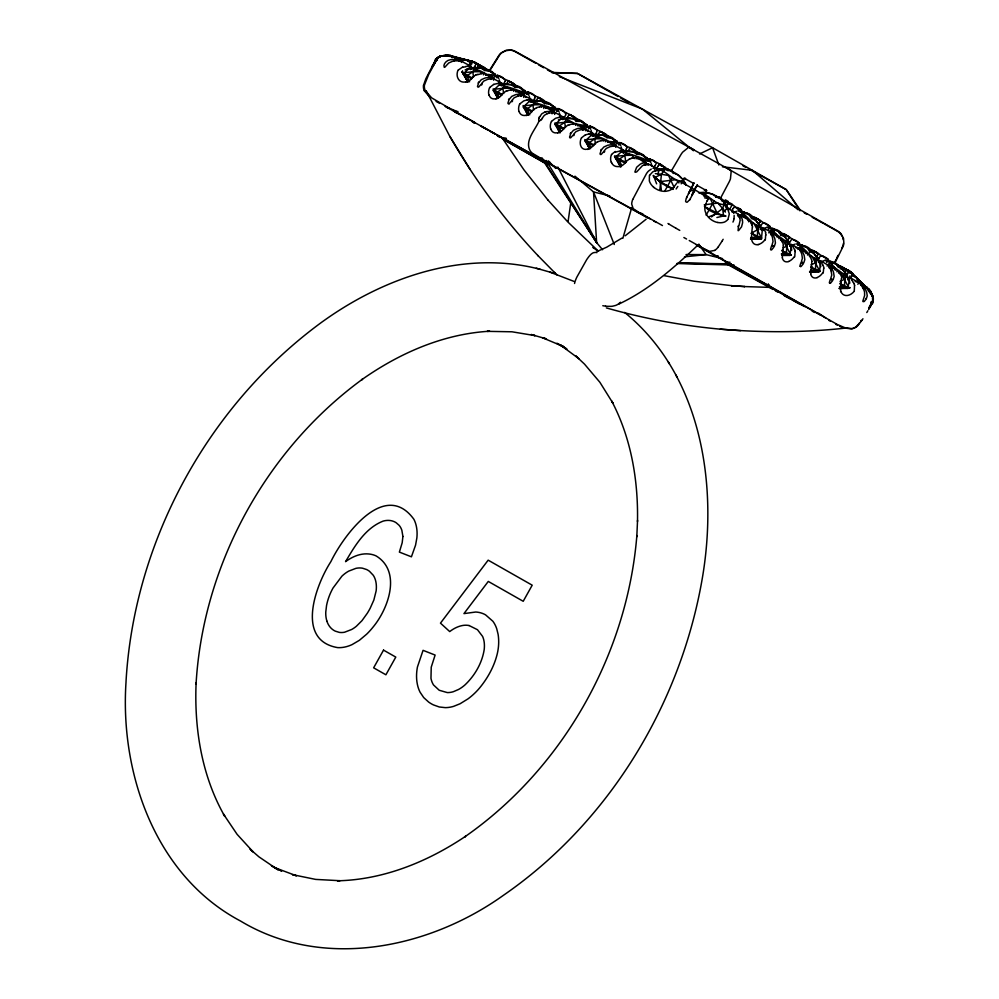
<?xml version="1.0" encoding="UTF-8"?>
<svg xmlns="http://www.w3.org/2000/svg" width="999" height="999" viewBox="0 0 999 999"><rect width="100%" height="100%" fill="white"/><g stroke="black" fill="none" stroke-linecap="round" stroke-linejoin="round"><path stroke-width="1.5" d="M636.8 536.788L637.549 520.267M659.877 189.535L661.438 174.288L664.785 169.156C673.663 170.891 682.367 176.224 685.988 184.79L681.955 181.231C672.389 180.732 667.22 171.478 658.553 169.455L664.785 169.156L658.116 169.368M657.929 174.288L658.678 171.328M707.629 197.602L695.042 189.872M470.554 69.58L471.128 66.371L461.151 61.076M569.617 136.963L570.666 133.903M636.863 535.551C627.222 654.52 562.699 768.83 464.51 837.037L465.609 836.275C427.734 861.737 383.529 879.794 337.437 880.806L339.997 880.706L315.684 879.407L292.495 874.649L296.466 875.786L274.75 867.669L281.693 871.053L271.453 865.758L278.034 869.817L258.916 856.83L250.112 849.187L253.184 851.922L237.1 834.327L223.451 814.085L224.725 816.27C201.711 775.973 194.131 728.558 196.129 682.642L196.066 683.94C203.009 564.647 266.046 449.513 362.575 379.133L361.526 379.87C399.163 353.259 443.219 333.866 489.672 331.231L487.15 331.343L512 331.793L535.089 335.639L531.131 334.515L546.453 338.886L542.469 337.749L563.786 346.703L556.843 343.319L566.858 349.001L560.289 344.955L578.921 358.716L575.836 355.969L584.477 364.086L599.875 382.267L612.949 403.221L611.688 401.049C631.143 437.937 638.299 480.207 637.487 521.603M750.511 238.998L760.726 238.923L761.538 237.962L762.212 230.906L759.153 226.386C750.449 223.301 746.528 213.774 738.049 210.789M782.479 255.482L789.772 255.419L791.245 247.415C787.874 237.15 777.909 228.509 767.095 227.297L763.199 228.634M810.052 272.003L818.805 271.928L819.617 270.979L820.291 263.911L817.232 259.39C808.528 256.318 804.607 246.778 796.128 243.806M839.098 288.511L847.851 288.436L849.325 280.419C845.953 270.167 835.988 261.513 825.174 260.314L819.979 262.088M452.222 57.53L452.385 56.094L458.603 59.678M465.147 69.893C475.087 65.772 485.739 73.664 493.843 78.859L494.717 73.864C486.476 69.018 476.111 65.085 466.795 69.218M590.996 135.464C599.837 136.276 608.728 140.434 615.784 145.929L616.645 140.921C609.028 136.563 599.812 132.705 590.996 135.464L585.127 141.021L589.085 147.69M873.026 300.162L872.814 297.215A12.413 12.363 10.4 0 0 872.352 295.804L870.791 292.732M693.918 182.967L693.893 183.054A49.251 0.837 -60.7 0 1 693.793 183.329M458.778 61.376L459.003 59.99M568.119 221.278L570.816 202.535M661.85 168.906L661.625 170.317M623.201 153.034L623.851 150.362L616.133 146.129A56.006 38.187 -61.3 0 0 613.024 146.216L612.637 146.266A28.422 19.381 -61.2 0 0 610.014 146.703L606.306 148.414L604.02 151.011M697.377 184.89L697.377 184.865A44.955 0.737 -60.9 0 1 697.24 185.252M461.376 62.438L461.55 61.401M734.065 218.619L734.153 215.472M872.926 299.762L872.764 300.724L872.539 296.815M593.006 136.251L593.593 133.729L585.913 129.495A55.981 39.161 -61.3 0 0 582.729 129.558L582.529 129.583A28.959 20.255 -61.3 0 0 579.67 130.02L575.899 131.693L573.601 134.278M685.389 179.246L685.439 178.459M423.588 85.14L425.836 78.759L434.278 62.462M451.635 56.444L451.273 56.156M501.248 85.764L501.823 83.254L493.931 78.909A56.006 39.823 -61.3 0 0 490.709 78.946L490.509 78.971A28.884 20.529 -61.3 0 0 487.612 79.383L483.816 81.044L481.506 83.616M551.96 113.312L552.385 111.364M850.561 278.434L852.971 273.738L851.722 273.089A46.903 46.891 0 0 0 849.662 271.578M562.874 119.655L563.461 117.145L555.082 112.537L548.838 113.062M582.929 130.357L583.354 128.396M849.237 279.857L849.912 275.849M424.5 84.865L428.771 74.288L437.599 58.242L440.109 56.431L444.105 55.557M521.178 96.391L521.603 94.43M531.118 102.185L531.705 99.688L524.163 95.529A55.981 38.811 -61.3 0 0 521.003 95.604M543.768 108.529L544.193 106.556L552.459 111.101L546.216 111.626M483.466 74.85L483.803 73.339L491.446 77.535A56.006 39.798 -61.1 0 0 488.236 77.572L487.837 77.61A28.434 20.205 -61.1 0 0 485.127 78.009L481.306 79.67L479.07 82.293M491.008 79.445L491.371 77.797M554.632 114.448L554.77 113.799A18.681 13.324 -60.8 0 1 554.944 112.8M523.713 97.427L523.838 96.791A18.681 13.199 -60.7 0 1 524.025 95.792M574.55 283.491L574.7 282.842A17.333 12.063 -61.2 0 1 575.574 280.082L575.674 279.832A32.642 22.715 -61.2 0 1 576.798 277.223L586.575 259.852A45.08 31.369 -61.2 0 1 587.337 258.704L587.487 258.504A27.647 19.231 -61.2 0 1 589.123 256.306L589.285 256.119A13.287 9.253 -61.2 0 1 591.121 254.171L592.132 253.409A6.631 4.62 -61.2 0 1 593.543 252.685L595.416 252.41A11.551 8.029 -61.2 0 1 596.353 252.497L596.94 252.622M575.599 125.375L575.923 124.001L583.428 128.134A55.981 39.136 -61.1 0 0 580.257 128.197L580.057 128.222A29.008 20.28 -61.1 0 0 577.185 128.646L573.414 130.32L571.178 132.954M605.406 141.758L605.719 140.397L613.648 144.755A55.994 38.162 -61.1 0 0 610.539 144.855L610.339 144.88A28.884 19.68 -61.1 0 0 607.529 145.33L603.796 147.04L601.598 149.675M513.636 91.296L513.961 89.922L521.678 94.168A55.981 38.786 -61.1 0 0 518.531 94.243L518.319 94.268A28.959 20.067 -61.1 0 0 515.484 94.705L511.725 96.391L509.502 99.026M759.652 226.261L759.902 225.075C754.582 218.856 748.139 211.925 739.547 211.064M780.544 234.94L784.814 236.775L788.673 242.757L788.948 241.583L786.737 246.166L786.463 252.597L785.664 253.546L781.28 253.971M817.731 259.265L817.981 258.092C812.662 251.86 806.218 244.93 797.627 244.068M846.765 275.774L847.027 274.588L844.817 279.171L844.542 285.602L843.743 286.563L839.36 286.988M613.261 146.329L613.586 145.017M645.179 165.285L645.903 162.8M636.138 158.866L636.525 157.343L648.114 164.61M474.363 62.338A49.401 49.401 0 0 0 472.052 61.401L465.946 59.79L461.288 60.951L461.788 58.729M841.083 282.505L841.345 278.496M681.206 183.828L682.829 179.246L683.104 179.97M716.895 217.532L722.814 216.121L723.426 215.06L722.652 208.504L724.637 202.622C718.106 195.517 708.303 190.934 698.538 192.807M622.852 238.336L631.743 207.58M707.155 200.324L706.693 201.686M648.139 165.16L648.451 164.198M538.948 118.606L538.686 119.955A1.324 0.962 -58.9 0 0 538.798 120.429M654.532 169.331L655.069 167.844M470.367 61.401L470.966 60.902M432.267 66.309L434.24 63.861M470.704 61.039L480.057 65.385M467.944 81.955L462.2 72.203L462.537 70.892M462.4 72.565L462.425 71.516L462.2 72.203M462.737 73.152L462.574 72.04M468.032 81.768L463.199 73.963L469.055 68.394M464.248 73.626L471.94 77.86L471.715 78.546L467.132 76.586L462.962 72.465M465.996 75.624L466.233 74.937M468.581 77.048L468.818 76.361M497.24 97.178L493.294 90.509L499.163 84.952C509.69 82.243 522.215 86.476 528.958 95.005C519.767 90.497 509.203 86.925 499.163 84.952M494.343 90.172L502.035 94.405L501.81 95.092L497.227 93.132L493.056 89.023L498.126 98.327M496.091 92.183L496.328 91.496M498.688 93.606L498.913 92.919M528.059 115.022L523.314 107.03L529.183 101.461C539.71 98.764 552.247 102.984 558.978 111.513C549.787 107.005 539.223 103.446 529.183 101.461M524.363 106.693L532.067 110.926L531.83 111.613L527.26 109.653L523.089 105.532L528.146 114.848M526.123 108.691L526.348 108.017M528.708 110.115L528.933 109.44M559.84 132.505L555.107 124.513L560.963 118.943C571.49 116.246 584.028 120.467 590.759 128.996C585.614 124.063 577.959 125.587 571.928 122.215C568.081 119.455 562.849 117.632 558.354 119.942M556.156 124.176L563.848 128.409L563.623 129.096L559.04 127.135L554.87 123.014L559.939 132.33M557.904 126.174L558.129 125.499M560.489 127.597L560.726 126.923M586.176 140.684L593.868 144.917L593.643 145.604L589.06 143.644L584.89 139.535L589.959 148.839M587.924 142.695L588.161 142.008M590.521 144.118L590.746 143.431M614.76 156.768L614.997 156.094L622.327 160.814L625.774 161.988L625.374 163.162L619.168 160.202L614.422 156.181M620.754 166.908L615.222 157.58L621.091 152.023C631.618 149.313 644.143 153.546 650.886 162.063C641.695 157.567 631.131 153.996 621.091 152.023M616.046 157.929L616.271 157.243M618.019 159.253L618.256 158.566M620.616 160.677L620.841 159.99M623.738 162.163L623.975 161.476M705.456 204.907L706.231 202.872M470.679 61.101L471.441 61.164M469.243 64.623L470.616 62.338A15.26 12.812 -68.5 0 0 471.103 61.164L471.041 61.101M470.629 62.3L470.966 61.214M498.314 75.549L497.452 75.287L496.428 77.697M868.631 309.428L872.614 301.948M477.934 65.022L478.583 65.26L477.41 67.757M476.024 63.836L475.187 65.759M634.365 151.086L632.33 148.851A22.552 15.36 -61.1 0 0 631.243 148.189L629.707 147.49A49.475 33.716 -61.1 0 0 628.096 146.928L619.53 142.557L620.454 142.72M534.952 96.416L533.341 94.505A21.429 14.86 -64 0 0 531.78 93.494L531.356 93.269A43.207 29.908 -62.1 0 0 528.533 92.233L527.684 91.908L526.573 94.405M604.283 134.178L602.522 132.455A22.428 15.672 -61.1 0 0 601.435 131.793L599.837 131.069A49.363 34.503 -61.1 0 0 598.176 130.469L589.71 126.161L590.634 126.324M565.347 113.362L563.598 111.139A21.341 14.835 -64.7 0 0 562.062 110.152L561.7 109.952A42.994 29.858 -63.2 0 0 558.778 108.866L557.917 108.541L556.505 111.576M589.697 126.199L588.336 129.071M619.53 142.557L618.468 144.93M632.767 199.425L646.415 173.714A6.344 2.31 -61 0 1 648.613 170.979L651.248 169.081M725.898 207.28L728.184 203.122M485.427 70.504L486.076 69.031L471.441 60.964M647.926 161.264L649.088 158.691L649.874 158.903M649.038 158.791L660.177 164.148M678.496 182.243L679.033 180.919L691.595 187.937M507.879 81.356L506.68 83.854A7.83 5.782 -61 0 1 506.343 84.44M607.105 136.101L605.007 133.816A22.465 15.709 -61.3 0 0 603.896 133.154L603.121 132.767A45.055 31.518 -61.3 0 0 600.661 131.843C596.64 131.406 610.389 133.928 606.967 137.213M515.447 85.677L513.299 83.379A22.552 16.034 -61.3 0 0 512.162 82.692L511.376 82.305A45.167 32.118 -61.3 0 0 508.891 81.369C504.745 80.382 519.093 83.928 514.797 87.2M542.694 100.674L541.108 98.776A45.017 31.206 -61.3 0 0 538.798 97.815C535.714 96.566 550.886 105.682 543.106 99.775A22.428 15.547 -61.3 0 0 542.02 99.126L540.621 98.414A22.465 15.559 -61.1 0 0 539.535 97.752L537.962 97.028A49.388 34.216 -61.1 0 0 536.326 96.453L527.684 91.908M568.818 114.885L567.632 117.37M575.749 118.332L573.064 116.196A36.026 25.187 -61.4 0 0 570.854 115.235C563.586 112.999 581.718 117.757 576.061 121.616M599.662 131.843L598.463 134.328A7.842 5.707 -61 0 1 597.702 135.464M537.812 97.827L536.613 100.312A7.842 5.657 -61 0 1 535.851 101.436M629.607 148.314L628.396 150.799A7.842 5.569 -60.9 0 1 628.059 151.386M659.203 170.067L655.244 167.62M636.85 152.46L634.827 150.225A22.365 15.247 -61.3 0 0 633.778 149.588L633.004 149.213A44.967 30.657 -61.3 0 0 630.581 148.302L629.72 148.039L638.598 152.71M688.511 193.506L689.66 191.321M872.177 301.361L871.628 302.46M872.477 302.322L872.602 302.085A8.204 0.687 -64.3 0 0 872.814 301.636L872.876 296.316A15.934 14.161 -62.7 0 0 872.177 294.693L871.652 293.619L872.164 294.717M637.649 152.572L636.875 154.208M724.924 203.346L724.637 202.622L727.809 208.179L723.763 204.608C714.21 204.121 709.04 194.867 700.374 192.832L706.605 192.532L704.083 196.616M686.363 197.927L685.589 201.149A1.286 1.286 0 0 0 687.312 202.123L689.635 199.75M800.936 262.637L799.962 265.746A1.311 0.912 -62.5 0 0 800.174 266.383M834.402 263.149L836.151 259.24M834.927 262.999L842.432 247.764A11.513 10.689 -59.8 0 0 843.893 243.394L843.531 238.411L841.208 233.991A14.248 13.224 -59.8 0 0 837.649 231.019L796.34 207.667M830.331 279.333L829.37 282.442A1.311 0.912 -62.5 0 0 829.57 283.092M771.553 245.941L770.579 249.051A1.299 0.899 -62.5 0 0 770.791 249.688M738.473 226.81L738.074 230.594A1.311 0.912 -62.6 0 0 738.611 230.557L741.533 226.86L742.607 222.802A14.935 7.48 -60.6 0 0 742.419 220.492M658.965 164.46L658.054 166.333M656.418 163.062L655.169 165.522M689.41 191.571L688.548 193.444M649.575 175.362L652.659 171.953A15.647 7.28 -63.3 0 1 653.708 171.416L655.307 170.729M684.14 178.247L682.966 180.707M663.873 167.258L662.837 169.281M836.762 257.967L837.986 255.394M830.793 278.334L831.767 275L831.118 270.854M689.809 190.709L690.509 189.323M772.015 244.942L773.026 241.621L772.477 237.537A28.022 19.605 -60.3 0 0 771.503 235.177L771.253 234.665A56.256 39.373 -60.3 0 0 769.617 231.905M801.398 261.638L802.397 258.304L801.785 254.196A28.521 20.455 -60.3 0 0 800.699 251.661L800.511 251.311A56.219 40.322 -60.3 0 0 798.813 248.501L791.445 244.43A56.244 40.859 -64.3 0 1 793.231 247.24L793.88 248.314A25.587 18.681 -63.7 0 1 794.754 250.075M504.682 81.581L504.982 80.956A18.669 13.524 -60.9 0 0 505.457 80.007M565.484 115.022L565.784 114.398A18.681 13.324 -60.9 0 0 566.258 113.449M738.873 225.974L740.134 220.454A16.758 8.367 -60.6 0 0 739.897 218.719L739.76 218.007M534.615 98.039L534.915 97.427A18.681 13.199 -60.8 0 0 535.389 96.478M626.398 148.526L626.698 147.914A18.681 12.999 -60.8 0 0 627.185 146.965M872.801 301.573L872.839 301.598A6.344 5.894 -59.8 0 0 873.226 297.852L872.914 296.441M544.555 103.559L545.454 102.647M478.546 83.254L477.51 86.301A1.299 0.937 -59 0 0 478.746 86.988L480.906 84.528M508.978 99.975L507.929 103.034A1.286 0.937 -59 0 0 509.165 103.734M601.073 150.624L600.037 153.684A1.299 0.937 -59 0 0 601.261 154.395L603.421 151.935M720.629 198.027L728.558 183.042A11.513 4.62 -60.6 0 0 730.444 178.908L731.181 171.453A14.248 5.719 -60.6 0 0 729.869 169.768L515.534 51.511A14.348 13.187 -61.7 0 0 511.176 50.05L506.218 50.4L501.798 52.71A11.476 10.552 -61.7 0 0 498.838 56.244L489.797 70.617M871.003 303.696L870.629 304.408L871.24 303.221M686.837 196.94L690.858 189.385M870.928 303.908L871.215 303.271M671.952 170.679L668.518 169.755M854.307 290.684L854.52 285.414M870.803 305.095L872.589 301.598A4.745 4.146 81.6 0 0 872.939 300.15M672.315 177.585L665.059 190.559M714.135 200.974L706.106 215.16M872.052 303.059L871.178 304.845M868.668 309.078L869.355 307.804M539.76 116.783L541.733 113.874L544.755 112.075M871.053 304.308C872.664 300.999 869.467 308.104 870.104 305.407M869.979 306.331L870.179 306.681M871.078 304.295L870.354 305.956M870.641 305.082L869.442 307.655M690.809 188.736L693.568 183.766M869.592 306.456L869.667 306.206M870.129 305.357L870.117 306.094M768.418 229.445L770.254 226.673L769.567 226.074A43.669 31.968 -58 0 0 767.12 224.226L766.795 224.038A21.741 15.909 -57.5 0 0 764.822 223.064L762.574 222.64M847.477 274.101L849 271.79M870.853 305.457L871.253 304.595M819.13 257.979L820.629 255.657M866.42 298.464L867.244 295.866L866.72 292.407A16.758 14.773 -59.9 0 0 865.808 290.259L865.334 289.385A51.911 45.717 -60.2 0 0 861.75 284.29L867.144 287.475M868.655 308.366L869.13 307.192M871.003 305.07L870.229 306.593L870.753 305.519M803.745 262.962L804.807 259.678L804.195 255.557A28.496 20.43 -60.5 0 0 803.096 253.022L802.909 252.672A56.219 40.297 -60.5 0 0 801.21 249.862L808.553 254.021L807.504 255.057M833.141 279.683L834.177 276.373L833.516 272.228A27.997 20.567 -60.4 0 0 832.454 269.83L832.179 269.305A56.256 41.309 -60.5 0 0 830.419 266.458L837.961 270.741A56.943 42.957 -44.1 0 1 839.585 273.364L839.697 273.639M774.375 246.266L775.436 242.994L774.874 238.898A29.083 20.342 -60.5 0 0 773.738 236.226L773.651 236.039A56.256 39.336 -60.5 0 0 772.015 233.267L779.757 237.7A58.029 42.77 -57.1 0 1 781.368 240.372L782.217 241.92M434.265 63.174L434.29 63.099A10.764 0.912 -56.3 0 1 436.363 59.441M870.054 306.218L869.43 308.042M697.015 185.689L692.794 193.119M869.542 306.818L869.567 307.779M433.716 63.561L435.377 60.614M826.61 262.412L828.433 259.74L827.759 259.153M694.904 190.11L691.832 195.217M436.014 60.215L434.303 63.099L434.69 61.763M539.123 120.829C535.402 129.895 524.3 140.659 530.244 150.999A26.985 18.781 -61.2 0 0 532.504 153.346L545.616 161.126L550.149 162.475M656.618 183.828L653.433 175.387M672.914 189.435L660.476 182.58L654.382 176.299M657.654 180.045L656.643 178.409M659.053 181.244L659.415 180.619L657.929 179.583M662.237 183.466L662.587 182.854L659.415 180.619M663.985 184.49L662.587 182.854M665.696 185.639L666.046 185.015L673.264 188.823M704.407 206.231L709.165 210.277L716.37 213.836L725.611 216.358M707.504 209.016L707.866 208.404L720.192 214.398L725.873 215.884M711.45 216.92L722.652 208.504L725.386 212.1M434.84 62.438L432.879 66.046L433.891 64.361M434.34 63.012L435.102 62M691.458 188.187L689.797 191.084M809.64 252.16C810.339 246.029 819.442 255.894 817.806 253.521A49.363 36.276 -60.3 0 0 816.27 252.297L814.722 251.273A22.403 16.459 -60.3 0 0 813.548 250.662L809.689 250.075M434.877 62.737L435.689 61.351M434.553 62.687L432.355 66.171M867.869 310.751L866.795 312.55M434.528 62.038L435.302 60.814M434.952 62.013L437.025 59.153M733.353 208.441L734.465 206.693M722.102 199.588L721.228 198.426A44.743 19.505 -48.6 0 0 720.242 197.802M723.151 239.285L722.215 240.871M434.69 62.15L436.75 58.791A4.758 4.171 -24.2 0 1 437.824 57.705M722.052 241.146L718.106 247.14M435.614 60.889L436.301 60.34M865.958 299.263L864.247 301.511L863.074 301.636A1.311 0.912 -62.6 0 1 862.824 301.149L864.635 295.492L864.56 292.12A14.935 13.162 -60 0 0 863.561 289.298L863.111 288.411M797.939 245.567L799.5 243.294L798.925 242.794A44.181 31.069 -58.1 0 0 796.59 240.984L795.941 240.609M435.377 61.014L436.338 59.066M671.565 170.592L680.132 155.969A11.476 4.171 -61 0 1 682.642 152.185L688.373 147.515A14.348 5.22 -61 0 1 690.334 147.665L693.943 149.763M696.028 186.95L697.327 184.877M690.222 198.826L694.317 191.308A56.156 0.912 -60.9 0 0 694.992 189.96M705.119 193.107L706.48 190.984M458.529 69.893L462.749 66.945M695.916 187.15L692.744 190.722A1.311 1.236 19.8 0 1 691.008 189.773L693.868 182.942M832.592 280.632L830.556 283.142A1.311 0.912 -62.5 0 1 829.907 283.291M773.825 247.203L771.777 249.713A1.299 0.899 -62.5 0 1 771.091 249.862M803.196 263.923L801.161 266.421A1.299 0.899 -61.9 0 1 800.324 266.521M751.872 218.456C752.909 213.162 761.9 223.614 759.914 220.592A51.598 36.114 -60.3 0 0 758.878 219.743L757.017 218.481A22.19 15.522 -60.3 0 0 755.943 217.932L753.546 217.332M435.801 60.302L436.263 59.565M780.669 235.052C781.568 229.57 791.658 240.022 788.823 237.025A49.238 35.315 -60.3 0 0 787.387 235.876L785.876 234.877A22.265 15.972 -60.3 0 0 784.752 234.303L781.643 233.666M845.329 272.09L846.54 270.392M436.813 58.916L440.209 56.344L446.803 55.807M436.476 58.916L438.573 57.018L442.132 55.819A16.309 14.186 -57.2 0 1 443.356 55.632L445.566 55.482M511.925 100.362L514.21 97.765L517.957 96.079M817.232 255.732L817.619 255.157A18.681 13.474 -60 0 1 818.268 254.345M862.949 318.756L862.125 320.03M861.126 320.442L860.601 321.241M861.95 320.304L857.317 326.173A10.302 9.553 -59.8 0 1 852.085 328.609L845.241 327.872L837.299 324.475L697.252 245.08M740.634 212.437L741.845 210.702M838.486 267.357L839.435 265.996L846.727 270.142L841.096 266.296L836.787 264.997M759.789 222.278L759.402 222.864A8.054 5.719 -60.4 0 0 758.691 224.388M706.543 190.896L706.393 190.135M542.245 118.144L544.368 115.322L547.39 113.524M732.005 205.282L730.544 207.642A7.942 4.183 -60.5 0 0 729.707 209.49M489.285 70.779L498.314 56.394A11.513 10.689 -59.8 0 1 501.286 52.86L505.731 50.549L510.726 50.187A14.248 13.224 -59.8 0 1 515.122 51.648L518.593 53.571M511.326 101.261L509.165 103.721M573.014 135.19L570.854 137.637A1.286 0.924 -59.6 0 1 569.992 137.737M851.747 275.374L852.06 274.912A15.509 13.087 -52.6 0 1 852.834 274.038M727.147 208.104L738.298 214.086A51.911 25.999 -60.5 0 1 739.784 217.982M762.786 222.789L761.3 225.112A7.83 5.245 -60.3 0 0 760.376 227.335M791.707 239.223L790.221 241.546A7.842 5.395 -60.2 0 0 789.173 244.355M859.277 323.177L858.665 323.988M727.996 219.268L729.22 214.335A16.608 8.217 -58.7 0 0 729.17 213.374L727.297 207.904M707.479 197.14L706.793 198.077M726.385 209.128L723.825 211.513M436.9 58.754L437.5 57.979M732.829 211.401L732.142 212.238M673.826 187.15L676.985 182.854M674.425 172.802L673.888 173.476L670.691 170.717L665.109 169.443M716.246 196.179L715.696 196.853L719.979 198.264L723.938 202.335M858.453 324.263L856.343 326.498A10.302 9.478 -61.7 0 1 851.21 328.871L843.631 327.897M761.75 229.733L759.902 225.075L757.692 229.658L750.961 233.366L761.538 237.962L761.613 238.861L751.46 238.848M752.659 234.228L754.52 234.715M754.17 235.127L755.494 236.076L755.968 235.514M755.494 236.076L757.991 237.487L758.453 236.938M757.991 237.487L759.49 237.537M759.14 237.949L760.526 237.874M783.566 251.211L782.167 250.175L781.693 250.737L791.27 255.319M783.216 251.636L784.54 252.585L785.002 252.023M784.54 252.585L787.025 253.996L787.499 253.446M787.025 253.996L788.536 254.046M788.186 254.458L789.56 254.383M791.121 254.82L782.042 255.369M812.599 267.72L811.2 266.683L810.738 267.233L820.154 271.316L809.54 271.853M812.249 268.144L813.573 269.081L814.048 268.531M813.573 269.081L816.071 270.504L816.533 269.942M816.071 270.504L817.569 270.542M817.219 270.966L818.606 270.891M841.645 284.228L840.246 283.192L839.772 283.741L846.615 287.05L850.174 287.724M841.295 284.653L842.619 285.589L843.081 285.04M842.619 285.589L845.104 287L845.579 286.451M845.104 287L846.615 287.05M846.265 287.475L847.639 287.4M840.122 288.374L849.2 287.824M848.725 288.374L849.699 287.912M740.571 215.722L739.035 217.407M738.111 214.31L737.449 215.085M541.196 119.58L539.997 120.667A1.361 0.974 -59.6 0 1 539.56 120.829M625.749 161.863L629.645 158.754M831.131 270.854A29.083 21.379 -60.3 0 0 829.882 268.132L829.782 267.944A56.244 41.334 -60.3 0 0 828.021 265.097L820.291 260.702L818.456 262.5M502.372 93.756L506.081 91.084M791.37 244.505L789.622 246.179M859.702 280.632L858.153 282.255L855.181 281.456M808.503 254.083L808.528 254.058A56.244 39.835 -57.2 0 1 810.127 256.83L810.713 257.904A21.553 15.36 -56 0 1 812.025 261.326M769.417 232.105L768.706 232.842M798.613 248.714L797.901 249.425M779.682 237.774L778.783 238.649M827.821 265.309L827.097 266.021M837.961 270.741L836.837 271.79M552.047 113.799L553.97 111.938L554.845 106.93L555.257 108.154M698.925 244.118C674.787 267.133 649.263 289.747 618.856 304.071M748.688 221.815L749.824 220.642L740.759 215.497M770.616 234.653L771.103 234.203A18.669 12.812 -60 0 0 771.777 233.416M469.043 66.396L472.015 63.686L465.946 59.79L451.186 56.381M704.357 190.297L705.581 189.585A18.581 2.91 -54.9 0 1 705.831 189.61L706.33 190.035M861.55 284.478L860.751 285.165M859.078 283.067L857.741 284.191M829.008 267.844L829.495 267.395A18.681 13.474 -59.9 0 0 830.194 266.621M866.97 287.262L867.469 288.174M866.845 287.437L865.908 288.174M849.837 283.167L849.325 280.419L846.265 275.899L834.515 267.482L827.746 264.96L831.143 261.376L829.682 261.551L836.313 264.31L837.849 266.733M646.141 219.218L625.187 235.789M760.177 229.558L762.112 227.635L776.435 234.478L788.186 242.894L791.245 247.415L791.757 250.15M437.762 57.655L440.035 56.419M605.619 306.131L605.894 306.169A69.043 49.588 -60.4 0 0 607.679 306.331L611.063 306.343A28.259 20.292 -60.4 0 0 612.637 306.181L615.596 305.444A13.087 9.391 -60.4 0 0 618.793 303.708L619.043 303.521M504.158 84.528L505.232 83.804L502.884 88.312L497.627 91.958L497.227 93.132L499.063 97.04M544.992 103.821L541.346 101.236L534.19 101.049L535.252 100.325L532.904 104.82L527.659 108.466L527.26 109.653L529.707 114.86M565.971 118.531L567.032 117.807L564.697 122.303L559.44 125.949L559.04 127.135L560.876 131.031M605.594 136.963L603.159 135.227L596.003 135.052L597.065 134.316L594.717 138.824L589.46 142.47L589.06 143.644L590.896 147.552M626.086 151.598L627.16 150.874L624.812 155.369L619.555 159.016L619.168 160.202L621.603 165.409M847.726 279.895L850.249 277.722L859.302 282.867A50.112 44.156 -59.9 0 1 863.161 288.386M621.878 238.124L606.755 247.153L597.152 251.448M714.56 250.437L709.565 251.386L703.034 248.252M673.875 186.925L668.581 175.499L661.438 174.288L655.569 177.123L654.957 178.184L656.293 179.021M699.525 153.971L712.574 147.727L786.238 189.598L800.124 209.965M476.148 74.563L472.627 77.123A4.258 1.186 -48.4 0 0 472.177 77.747M783.179 247.814L786.737 246.166L785.601 241.421M811.038 264.872L815.783 262.662L817.981 258.092L819.829 262.749M840.072 281.381L844.817 279.171L843.68 274.425M441.733 55.956A12.288 12.263 47.4 0 0 440.322 56.306L438.161 57.505A4.808 4.383 -15.4 0 0 437.025 58.666M597.789 141.521L594.08 144.168A4.358 1.523 -48.9 0 0 593.756 144.618M567.969 125.125L564.235 127.785A4.358 1.498 -48.8 0 0 563.936 128.222M615.347 151.461L612.162 153.871A4.283 3.909 87.4 0 0 611.838 154.57M493.781 84.316L490.234 87.063A4.346 3.896 -87.5 0 0 490.01 87.562M716.096 197.203L719.155 197.078M585.476 134.753L581.905 137.512A4.321 3.896 -87.8 0 0 581.693 137.987M536.638 107.567L532.567 110.377A4.333 1.461 -48.9 0 0 532.28 110.802M709.39 216.608L716.37 213.836M439.373 56.631L439.435 56.606A6.344 5.894 -59.8 0 0 436.301 58.904M441.058 56.119L439.61 56.543M644.268 164.935L643.606 165.197A16.046 7.692 -61 0 0 642.332 165.797L636.7 171.915L635.189 172.303A1.286 0.924 -58.9 0 1 634.927 171.816L636.638 167.27L640.284 164.161A16.858 8.117 -61.2 0 1 641.058 163.774L642.045 163.411M652.946 168.319L654.145 167.907M440.696 56.206L440.409 56.319A6.344 5.832 -61.7 0 0 437.225 58.629M853.858 275.712L851.71 273.601L852.359 273.926M477.335 70.192L472.789 71.753L463.598 72.777M507.43 86.738L502.884 88.312L493.693 89.336M537.462 103.259L532.904 104.82L523.713 105.844M569.243 120.742L564.697 122.303L555.506 123.327M599.263 137.25L594.717 138.824L585.526 139.848M629.358 153.809L624.812 155.369L615.621 156.393M734.165 212.125L736.75 211.239M792.244 245.142L794.829 244.243M440.759 56.181L445.229 55.757M471.228 61.439L465.309 59.977M452.634 56.756L471.79 61.276L452.11 56.031L441.733 55.956M485.589 75.25L488.136 74.401L494.23 75.312L498.863 78.446M515.684 91.796L518.231 90.959L526.186 97.552M545.716 108.317L548.264 107.48L553.97 111.938L551.311 107.929M577.497 125.799L580.044 124.962L587.999 131.543M607.517 142.308L610.064 141.471L616.158 142.382L620.791 145.517M637.624 158.866L640.159 158.029L645.878 162.487L646.678 164.922L643.219 158.479M439.997 56.431L440.996 56.119M446.328 106.993L650.087 218.843M452.647 110.102L474.737 122.402M820.753 315.222L696.403 245.18M850.661 272.615L852.459 273.514M656.306 170.442L659.278 169.88M632.155 157.867L633.853 157.555M440.959 56.131L442.919 55.744M723.788 200.562L724.899 200.512M658.616 170.192L662.437 169.393M506.393 138.312L502.784 138.337L497.514 135.414M726.31 202.31C734.04 202.622 735.414 209.315 722.202 199.425M734.802 207.28L737.861 207.655A20.142 12.325 -60.1 0 1 738.186 207.804L740.409 209.241M802.684 246.104L805.868 246.403M728.908 203.684C733.753 202.71 738.586 212.55 741.358 210.04M601.098 140.634L602.759 140.459M539.71 106.793L541.096 106.643M527.097 99.925L528.758 99.75M558.878 117.37L560.489 117.208M497.202 83.466L498.851 83.304M779.769 233.729L778.233 231.306L771.603 228.546L773.064 228.359L769.655 231.943L774.375 232.068M800.636 245.042L802.097 244.867L798.688 248.451L795.679 247.64M589.01 133.903L590.421 133.766M783.378 235.115L787.15 235.664A22.29 15.972 -60.5 0 1 788.273 236.251L789.422 236.975A46.99 33.679 -60.5 0 1 791.22 238.386L799.5 243.294M846.141 328.022C804.52 332.692 762.437 332.679 720.729 329.195L720.254 329.158C681.73 325.662 643.556 318.481 606.343 307.904M442.894 55.832L442.757 55.844A16.159 14.386 -57.8 0 0 441.058 56.081M454.095 60.951L455.556 60.839A49.538 42.682 -61.4 0 1 461.151 61.114M684.465 256.843L706.093 254.608L722.564 258.616M451.548 59.553L452.522 59.465A47.815 41.209 -61.3 0 1 458.603 59.703M750.773 237.612L756.618 237.038L757.417 236.089L757.692 229.658L756.555 224.912M810.314 270.479L814.697 270.055L815.496 269.093L815.783 262.662L814.635 257.917M443.344 55.732L443.893 55.619M465.846 66.384L467.732 66.284M505.581 138.486L502.959 138.287L496.69 134.753M744.742 212.937L747.614 213.299M642.819 213.861L639.597 212.812M443.169 55.807L443.831 55.657A28.946 28.946 0 0 1 447.515 55.707L447.827 55.707A55.981 55.981 85.7 0 1 452.035 56.206L452.385 56.094M829.757 261.501L834.003 262.3A20.142 16.334 -60 0 1 834.427 262.5L836.95 264.036A49.475 40.01 -49.9 0 1 838.661 265.347L839.435 265.996M661.076 181.518L676.048 179.683L678.92 182.942M704.27 204.795L717.856 203.059L722.652 208.504M511.026 89.997L509.54 90.16A25.037 17.433 -64.1 0 0 507.804 90.597M454.757 57.905L457.629 57.68L461.263 60.939M773.463 229.258L776.398 229.658A20.979 15.397 -63.5 0 1 777.996 230.407L778.433 230.657M713.461 256.119L718.081 255.769M572.964 124.063L571.353 124.238A25 17.595 -63.7 0 0 569.717 124.6M620.404 150.424L620.829 150.399A56.806 36.676 -47.3 0 1 623.813 150.437M478.171 67.707L474.075 67.982L481.231 68.157L484.877 70.754M505.544 84.44L508.279 84.266M534.19 101.049L538.299 100.774M567.345 118.444L570.079 118.257M596.003 135.04L600.112 134.778M627.472 151.511L630.207 151.324M820.541 255.781L823.076 256.194M444.18 55.757L445.054 55.744M750.736 238.911L755.219 238.836M810.314 271.903L813.298 271.853M839.347 288.399L842.332 288.349M445.604 55.482L449.138 55.657M725.361 262.25L730.044 262.25M686.038 254.57L706.093 254.608L699.025 244.643M678.421 263.024L731.093 263.873M678.446 263.149L731.131 264.148M769.804 287.387L744.267 286.551M842.057 268.269L843.243 268.232M507.03 84.603L511.326 84.715L514.972 87.313L519.43 87.45L527.047 93.756M568.843 118.606L573.126 118.706L576.785 121.304L581.243 121.453L588.848 127.76M628.958 151.673L633.254 151.786L636.9 154.37M552.272 72.765L577.497 73.439L712.574 147.727L718.88 164.997M745.329 215.559L737.599 214.635M803.408 248.576L798.701 248.451L805.469 250.974L806.156 253.621M827.746 264.96L832.454 265.085M676.835 263.511L734.103 265.085M486.363 70.804L489.335 70.904L493.968 74.251M546.49 103.871L549.462 103.971L554.095 107.318M606.805 137.825L611.276 137.962L615.908 141.321M638.386 154.42L641.37 154.52L647.165 158.704L646.753 157.48L645.704 162.587A49.538 23.776 -61 0 0 642.07 163.337M751.373 223.351L753.97 223.439L761.538 237.962M780.406 239.86L783.016 239.947L790.571 254.47M809.452 256.368L812.05 256.456L819.617 270.979M838.486 272.864L841.096 272.964L848.651 287.487M551.248 72.365L577.497 73.439L617.994 96.491M446.84 55.807L451.373 56.169M841.682 268.069L842.994 268.219M720.254 329.158L740.609 330.632M841.682 268.119L842.519 268.194M841.495 268.182L842.744 268.281L841.857 268.169M448.189 55.907L446.628 55.769A37.25 33.641 -66.5 0 0 445.03 55.632M731.88 285.689L693.943 281.194L664.185 275.674M755.956 218.694L758.353 219.293A22.415 15.684 -60.5 0 1 759.477 219.88L760.214 220.342A45.017 31.493 -60.5 0 1 762.312 221.965L770.254 226.673M655.332 173.626L661.438 174.288M722.402 166.783L752.384 170.305L798.039 209.74M605.506 306.119L602.797 305.731M658.566 169.455L664.347 170.155M700.386 192.832L706.168 193.531M813.448 251.373L815.946 252.035A22.19 16.296 -60.5 0 1 817.07 252.61L818.256 253.359A46.916 34.453 -60.5 0 1 820.117 254.807L828.433 259.74M449.837 56.081L451.136 56.256M664.135 167.233C661.101 162.6 654.857 163.923 664.959 167.083M792.756 239.46L794.28 239.822A21.016 14.785 -57.3 0 1 795.841 240.547M839.822 266.458L843.069 267.445A21.341 18.806 -60.2 0 1 843.556 267.695L846.765 269.68A54.808 48.289 -60.1 0 1 848.313 270.841L853.034 273.726M704.682 197.902L710.401 198.888L716.97 212.775M540.222 269.33C464.76 249.488 384.852 277.01 323.251 321.129L322.202 321.865C208.504 404.77 134.241 540.409 126.061 680.918L126.011 682.217C119.905 773.813 155.544 876.098 240.559 921.041C322.465 970.404 428.072 948.8 502.672 895.841L503.758 895.079C609.64 821.877 681.343 702.984 702.597 576.573C718.081 483.791 701.323 374.875 624.625 312.412M717.719 222.515L716.158 222.128A17.22 17.22 0 0 1 711.8 220.067A17.42 17.42 0 0 1 710.576 219.193A16.508 16.496 89.1 0 1 707.167 215.609L706.955 215.297A14.061 14.036 78.3 0 1 705.968 213.499L705.082 210.889A10.764 10.677 80 0 1 705.082 206.381M705.531 192.507L712.512 194.093L714.635 195.941M456.043 111.039L449.762 108.416M469.105 625.536L477.485 629.72L482.579 636.4A27.547 19.168 -61.2 0 1 484.228 642.544A29.158 20.292 -61.2 0 1 484.19 649.637C482.067 663.124 474.75 675.699 464.872 685.014A33.079 23.027 -61.2 0 1 458.516 689.485L453.359 691.695A28.896 20.105 -61.2 0 1 447.24 692.569L439.235 690.272L433.529 684.964A26.461 18.419 -61.2 0 1 430.969 678.321L431.231 667.195L435.114 655.069L423.064 650.337L417.432 667.02A42.745 29.745 -61.2 0 0 416.62 678.608A44.893 31.244 -61.2 0 0 417.008 682.292A43.032 29.945 -61.2 0 0 420.067 692.182L423.713 697.577L428.621 702.047A67.595 47.04 -61.2 0 0 433.466 704.919L439.285 706.98L445.304 707.642A44.418 30.907 -61.2 0 0 453.621 706.355L460.077 703.758L468.056 698.825A54.121 37.662 -61.2 0 0 479.47 688.124C487.837 677.996 494.38 666.133 497.39 653.284A45.617 31.743 -61.2 0 0 498.688 642.432L498.663 640.322A50.212 34.94 -61.2 0 0 498.076 634.203L496.728 628.758A41.921 29.171 -61.2 0 0 492.869 621.253L485.551 614.847A43.931 30.569 -61.2 0 0 475.711 612.025L463.948 613.611L488.286 581.43L523.214 601.286L532.205 585.189L488.161 560.164L440.472 623.139L449.712 631.58A33.616 23.389 -61.2 0 1 462.075 625.599A28.846 20.08 -61.2 0 1 469.093 625.549M609.79 195.929L593.531 191.933L574.962 176.161M452.747 56.718L457.18 57.817M843.668 268.319L844.492 268.556M725.224 200.562L725.923 200.824M860.226 283.017L862.587 283.679L865.883 286.825M549.937 272.115L574.1 281.443M536.263 268.207L553.921 273.251M545.429 101.673L546.303 101.935A43.506 29.808 -58 0 1 549.025 103.009L549.462 103.209A21.603 14.785 -58.3 0 1 551.048 104.233L552.772 106.443M577.247 119.168L578.121 119.443M515.671 85.315L516.558 85.577M836.725 264.947L837.462 265.172M843.843 268.406L848.288 270.367M607.567 135.852L608.453 136.126M469.792 68.019L471.478 68.544L475.137 67.258L472.789 71.753L467.532 75.4L467.132 76.586L469.58 81.781M844.405 268.719L843.543 268.481L844.742 268.931M843.631 268.669L845.104 269.218M486.076 69.031L487.05 69.343A49.575 38.212 -68.5 0 1 488.873 70.017L490.846 70.966A21.141 16.346 -59 0 1 492.407 71.928M454.145 110.864L455.606 111.251A13.062 12.125 -59.8 0 0 457.967 111.501M746.603 213.324L742.557 212.038L744.018 211.85L740.609 215.434L738.161 216.071L740.609 215.434L747.389 217.969L748.076 220.617M771.603 228.546L775.649 229.832M801.985 245.479L804.682 246.341M829.682 261.551L833.728 262.849M675.312 173.951L678.159 174.887L681.131 177.934M844.542 268.581L846.228 269.255M843.78 268.681L845.129 269.081A18.644 18.307 82.1 0 1 846.403 269.693L848.588 270.866M476.96 63.849L482.729 66.571L485.676 69.431M471.178 61.251L472.252 61.239M472.327 61.264L472.04 61.301A45.005 45.005 0 0 1 475.561 62.85L476.61 63.424M472.19 61.351L473.801 62.325M862.587 283.679L852.159 273.464L848.101 271.865L851.997 273.651M844.367 268.731L846.028 269.393A22.19 22.19 0 0 1 847.514 270.217L850.723 271.978M472.24 61.538L473.813 61.851L473.151 62.05M478.583 65.26L479.245 65.522M848.114 271.865L852.197 273.451L865.983 286.8M559.34 76.611L642.432 109.103L693.468 150.724M472.639 61.526L473.276 61.638M841.595 327.16L839.622 326.298M473.501 62.2L473.963 61.913M745.217 213.137L749.2 214.797L751.498 218.431L755.768 220.267L758.091 223.863M803.296 246.154L807.279 247.802L809.577 251.448L813.848 253.284L816.171 256.868M473.576 62.063L474.6 62.512M840.833 266.883L843.131 268.069M463.199 73.963L464.011 74.313M493.294 90.509L494.105 90.859M523.314 107.03L524.138 107.38M555.107 124.513L555.919 124.863M585.127 141.021L585.951 141.371M474.038 62.1L474.7 62.388M840.047 268.569L842.894 269.792L845.216 273.376M479.907 65.784L481.356 66.434M474.8 62.275L476.598 63.149M500.561 76.374L501.173 76.661A22.752 15.385 -58.9 0 1 503.046 77.747M845.179 269.043L845.991 269.405M477.947 64.61L481.281 66.371M767.095 227.297L772.314 229.67L776.435 234.478L777.122 237.125M825.174 260.314L830.394 262.675L834.515 267.482L835.201 270.13M719.292 197.14L720.316 197.702M652.072 159.69L652.959 160.14A21.828 13.174 -59.4 0 1 653.696 160.577L655.332 162.437M475.037 62.887L476.161 63.436M475.237 62.625L477.834 64.011A18.619 18.319 -25.7 0 1 479.021 64.785L481.693 67.408M838.91 265.746L839.784 266.209M475.112 62.75L476.136 63.249M846.328 269.355L848.001 270.254M851.435 275.137L856.63 277.647L858.153 282.255L862.774 283.616L864.098 286.189M845.703 269.493L847.09 270.23M580.906 120.529L581.331 120.742A21.479 14.773 -58.3 0 1 582.892 121.753L584.752 124.276M845.903 269.543L847.202 270.242M476.123 63.137L476.673 63.424A22.415 22.415 0 0 1 478.234 64.336L479.657 65.36L478.933 64.848M481.843 66.671L483.191 67.433M701.922 247.652L699.837 246.254M837.412 325.187L835.664 324.225M570.441 114.748L573.463 117.395M702.547 247.989L696.353 244.518M439.697 103.409L438.037 102.497M742.956 165.822L745.666 167.308M748.363 168.794L786.238 189.598L799.962 210.839M804.257 212.899L806.892 214.348M812.187 217.258L817.482 220.167M818.793 220.891L822.764 223.077M824.088 223.801L830.344 227.273M497.452 75.287L506.406 79.995A49.326 35.052 -61.1 0 1 508.091 80.594L509.727 81.356A22.365 15.897 -61.1 0 1 510.814 82.018L512.949 84.303M557.917 108.541L568.231 113.786A35.964 25.125 -61.2 0 1 570.441 114.748M655.169 167.595L648.251 163.986A47.815 22.952 -61.1 0 0 644.28 164.872M864.672 286.676L865.584 287.175M447.115 107.492L448.751 108.404M502.959 138.287L647.564 217.819M437.774 102.348L436.088 101.423M448.601 108.329L447.252 107.58M725.511 262.687L773.151 288.936M726.997 264.148L773.001 289.448M775.361 290.746L777.709 292.045M784.252 295.779L790.684 299.176M791.87 299.825L800.124 304.37M812.075 311.089L814.61 312.475M449.7 108.367L447.777 107.293M445.054 106.356L446.84 107.355M825.798 318.057L818.481 313.187M519.168 53.896L535.914 63.349M664.248 184.028L666.046 185.015M706.068 207.405L707.866 208.404M455.332 112L457.442 113.162M462.712 116.096L467.994 119.018M472.202 121.366L474.313 122.54M480.644 126.049L486.975 129.558M490.134 131.319L495.404 134.241M664.098 166.945L668.656 169.493M684.178 178.172L693.718 183.504M697.165 185.427L706.655 190.734M847.589 270.142L846.116 269.368A16.946 16.746 82.1 0 0 844.954 268.868L843.755 268.456L844.754 269.143M692.931 189.023L695.591 190.509M639.16 212.55L662.462 225.549M683.878 237.525L686.563 239.023M689.235 240.509L695.928 244.256M830.918 227.597L832.067 228.247M832.642 228.571L837.237 231.156A14.348 13.187 -61.7 0 1 840.746 234.128L842.107 236.201M774.188 289.523L790.908 298.926M791.957 299.525L804.495 306.581M446.928 106.818L431.63 97.84L425.237 90.559A10.302 9.478 -61.7 0 1 424.425 84.865M481.019 125.936L489.373 130.632M490.422 131.231L495.641 134.166M620.654 98.002L628.608 102.522M725.836 167.595L795.054 206.943M538.486 64.798L543.606 67.72M547.452 69.905L550.024 71.354M725.536 199.937L728.246 201.473M471.94 61.863L472.889 62.413M679.77 230.407L676.011 228.272M828.733 320.292L830.306 321.191M502.784 138.337L548.901 164.548M453.434 110.951L459.715 114.535M463.499 116.671L466.009 118.107M472.302 121.678L474.825 123.114M497.465 135.989L499.987 137.412M502.497 138.849L546.54 163.873M454.582 111.751L456.968 113.099M465.322 117.857L467.707 119.218M472.49 121.928L474.875 123.289M503.533 139.573L546.515 164.011M638.798 212.337L633.179 208.654L631.693 204.058A10.302 3.746 -61 0 1 632.717 199.438M477.135 63.973L478.109 64.373M653.771 221.004L656.231 222.427M847.427 270.242L848.101 270.529M847.651 270.554L848.688 271.216M669.043 224.163L672.614 226.298A51.836 6.031 30.7 0 0 675.898 228.197M848.076 270.429L849.063 270.841M840.421 266.558L842.856 268.219M668.831 224.026L667.956 223.489M847.926 270.542L848.913 271.166M592.732 247.402L594.068 248.264M847.826 270.617L849.075 271.428M749.799 214.398L750.336 214.748A46.091 33.142 -52 0 1 752.284 216.221L752.934 216.833M477.972 64.423L479.37 65.422M478.471 64.273L481.905 67.495L481.381 66.708M594.105 248.289L598.076 251.236M849.487 271.328L851.16 272.29M825.811 257.655L825.261 257.292A23.189 16.608 -57 0 0 823.039 256.281M849.625 271.865L850.286 272.29M850.624 271.965L852.322 273.164M847.177 287.949L847.851 288.436M818.131 271.441L818.805 271.928M789.098 254.945L789.772 255.419M760.052 238.436L760.726 238.923M850.748 272.215L851.747 272.727M850.611 272.352L852.11 273.351M851.31 272.627L852.796 273.539M484.253 68.132L484.877 68.619M479.283 65.434L484.39 67.42L488.099 70.629M430.082 97.527L424.325 90.747M843.443 268.669L844.105 269.193M492.382 71.978L494.405 74.338M672.04 170.742L673.401 173.339M653.433 187.075L654.058 187.6M643.493 155.082L645.279 157.33M660.339 164.261L661.688 166.109M781.168 232.667L781.867 233.279M503.009 77.81L504.408 79.421M480.094 65.422L480.994 66.271M644.055 155.994L647.165 158.704M613.96 139.448L616.033 141.246M583.928 122.927L587.037 125.637L586.625 124.413L585.764 129.42L583.091 125.412M552.147 105.444L554.22 107.255M522.127 88.936L525.224 91.646L524.812 90.41L523.951 95.417L521.278 91.421M492.032 72.378L494.093 74.188M811.113 249.9L810.439 249.313A43.644 30.832 -61.3 0 0 808.091 247.49L807.704 247.29A21.678 15.285 -63.2 0 0 805.868 246.391M598.463 251.248L567.719 221.853L547.777 199.85M770.179 287.113L768.343 284.191M753.121 233.679L751.772 232.417L752.334 227.335M770.017 287.175L768.194 284.24M554.445 272.415L557.117 274.962M851.797 273.576L855.094 276.723M862.137 283.816L865.434 286.963M856.193 277.772L865.546 286.938M449.8 136.326C474.488 179.221 503.833 219.48 537.824 255.482L538.261 255.919M727.722 202.173L728.346 202.859M548.276 160.839L555.744 168.431M537.824 255.482L554.882 272.852M480.269 65.946L481.443 67.208M699.737 246.141L699.113 245.267M619.755 144.368L616.645 140.921L617.07 142.158M497.827 77.298L494.717 73.864L495.129 75.087M866.62 287.625L867.169 288.286M547.814 199.887L524.063 170.017L502.547 138.461M867.494 287.887L868.106 288.536M541.583 158.242L596.628 242.595L602.559 249.75M653.171 175.849L654.033 176.923M868.581 289.136L870.191 291.296A37.213 33.504 -54.8 0 1 871.091 292.595L871.628 293.569L870.216 291.333M724.2 203.621L727.809 208.167M682.392 180.232L685.988 184.79M869.38 290.259L870.129 291.308M626.573 146.441L625.287 145.08A21.616 15.147 -64 0 0 623.651 144.018L623.264 143.819A43.569 30.482 -62.1 0 0 620.429 142.782M871.415 294.168A27.947 27.947 0 0 0 869.692 291.396L869.305 290.771A56.331 56.319 0 0 0 866.62 287.375M868.868 290.909L869.08 291.209M869.455 290.971L869.605 291.184A28.571 28.571 0 0 1 871.453 294.156L872.227 295.866M634.315 158.604L632.055 155.282L624.812 155.369L625.774 161.988M603.471 140.946L601.96 138.736L594.717 138.824L595.491 144.106M573.438 124.425L571.928 122.215L564.697 122.303L565.459 127.597M541.658 106.943L540.147 104.733L532.904 104.82L533.678 110.115M511.625 90.434L510.114 88.224L502.884 88.312L503.658 93.594M481.53 73.876L480.019 71.666L472.789 71.753L473.551 77.035M613.111 141.933L615.784 145.916M491.183 74.863L493.843 78.859M542.12 158.004L596.628 242.595L593.531 191.933L614.26 244.505M596.94 130.32L595.479 128.684A21.454 15.06 -64.9 0 0 593.881 127.647L593.456 127.422A43.232 30.295 -63.5 0 0 590.621 126.361M522.802 89.535L521.366 87.912A21.503 14.935 -58.4 0 0 519.78 86.888L519.355 86.676A43.319 30.095 -58.8 0 0 516.533 85.652M469.817 168.968L449.612 136.026L426.148 90.734M852.184 280.557L853.383 282.642M615.222 157.58L620.866 166.696M546.116 160.477L596.628 242.595L593.144 235.664M617.944 162.1L620.204 165.946M587.849 145.542L589.36 148.102M557.817 129.033L560.089 132.867M526.036 111.551L527.547 114.111M496.016 95.03L497.527 97.59M465.909 78.484L467.42 81.044M668.156 361.663L669.43 363.886M675.649 374.65L676.897 376.81M725.611 204.57L728.383 209.49M683.803 181.194L685.876 184.877M763.873 230.557L763.736 230.307A56.955 37.375 -74.2 0 0 762.15 227.572M557.842 167.045L596.628 242.595M844.954 272.19L846.153 274.575M815.921 255.682L817.12 258.067M786.875 239.186L788.686 242.757M757.841 222.677L759.04 225.062M667.869 168.918L668.194 170.317M872.189 294.643L872.826 296.204M871.49 294.668L872.052 295.954M822.639 264.885L821.877 263.324A58.029 40.447 -64.1 0 0 820.241 260.764M733.091 211.226L733.815 213.524M615.347 141.371L613.311 138.486A21.329 14.985 -58.3 0 0 611.775 137.487L611.351 137.263A42.969 30.195 -58.8 0 0 608.428 136.201M552.897 106.756L553.121 107.442M842.632 237.35L843.318 239.797M751.797 224.9L751.098 223.102A58.504 38.412 -45.8 0 0 749.887 220.604M651.223 163.424L651.91 166.146M621.128 146.878L622.152 150.949M591.108 130.357L591.783 133.079M559.315 112.875L560.339 116.958M529.295 96.366L529.97 99.076M499.2 79.808L500.212 83.891M795.104 251.611L794.767 256.568A4.283 3.971 -29.9 0 1 794.53 256.98M765.659 235.14L765.371 239.473A4.321 4.008 -23.7 0 1 764.984 240.185M742.457 220.467L742.307 219.755A50.112 25.062 -60.7 0 0 740.734 215.522M820.291 263.911L820.791 266.658M823.713 268.194L823.251 272.652A4.383 3.996 -30.9 0 1 822.976 273.139M783.278 245.217L783.041 249.787A4.383 1.798 -73.1 0 1 782.916 250.374M872.751 297.802L872.876 298.788M811.812 261.451L811.475 266.059A4.283 1.611 -72.3 0 1 811.363 266.546M872.639 298.064L872.701 300.187A4.808 4.408 74.8 0 1 872.302 301.735M660.476 182.58L661.313 189.735M424.275 90.772A10.302 9.553 -59.8 0 1 423.514 85.14M872.252 301.236A6.344 5.832 -61.7 0 1 872.027 301.923M734.028 218.731A6.344 2.547 -60.6 0 1 732.954 222.078M718.119 247.178A10.302 4.133 -60.6 0 1 714.597 250.462M560.526 117.095A57.805 39.898 -59.7 0 1 563.486 117.058M558.853 117.507A21.191 14.473 -58.1 0 0 555.456 118.344L551.935 121.016A4.358 3.896 -87.9 0 0 551.723 121.503M550.686 129.008A11.051 8.654 -53.6 0 1 551.373 121.403M557.779 132.642A9.166 6.656 -59 0 1 550.811 128.946M564.098 128.384A11.051 7.805 -58.6 0 1 557.754 133.017M567.981 125.375A15.335 10.452 -60.3 0 1 569.692 124.763M572.976 123.963A57.805 40.647 -63.4 0 1 575.948 123.926M578.096 119.505A43.257 29.77 -57.8 0 1 580.894 120.542M590.446 133.666A55.969 39.011 -58.1 0 1 593.606 133.654M585.464 134.927A21.316 14.76 -57 0 1 588.973 134.091M581.356 137.887A10.989 8.604 -53.7 0 0 580.606 145.467A8.991 6.531 -59 0 0 587.624 149.063M593.918 144.793A11.051 7.805 -58.6 0 1 587.612 149.45M597.802 141.783A15.347 10.427 -60.4 0 1 599.5 141.171A24.788 17.445 -64.1 0 1 601.086 140.722M602.772 140.384A57.755 40.872 -64.9 0 1 605.731 140.347M615.284 152.21A24.5 15.984 -48.3 0 1 620.179 151.136M611.238 162.225A10.864 8.417 -53.8 0 1 611.463 154.483M611.663 162.887A11.189 8.117 -59 0 1 611.351 162.15M619.205 166.421A11.513 8.317 -59.8 0 1 611.65 162.899M625.724 162.288A10.465 7.418 -58.7 0 1 619.18 166.671M629.632 159.041A15.959 9.341 -62.6 0 1 630.906 158.479M630.906 158.566A24.55 15.047 -66.4 0 1 632.117 158.179M633.841 157.642A57.93 37.462 -74.2 0 1 636.513 157.417M649.737 159.178A45.317 27.023 -53.6 0 1 651.985 159.852M643.531 155.02A22.927 16.284 -57.9 0 0 641.483 153.921L640.921 153.584A45.792 32.48 -65.9 0 0 638.573 152.772M655.194 171.116A37.625 16.783 -60 0 1 656.181 170.804M649.587 175.362A8.204 8.142 85.2 0 0 649.4 175.861L649.338 180.944A12.937 12.912 77.7 0 0 653.496 187M654.108 187.537A17.045 17.045 0 0 0 663.798 191.333L664.11 191.333A14.211 14.211 55 0 0 666.196 191.246L668.918 190.622A10.777 10.752 15 0 0 672.752 188.324M674.063 187.138A4.808 1.873 -41.7 0 1 672.901 188.424M676.161 188.973A44.081 9.353 -72.2 0 1 677.834 186.451M685.264 178.371A16.271 1.886 -67.1 0 1 685.289 178.784M668.643 169.78A15.247 8.079 -56.3 0 1 668.069 170.854M658.291 171.641A17.445 3.834 -62.4 0 1 658.803 170.367M691.545 188.037A56.156 0.962 -60.7 0 1 690.809 189.473M708.403 196.915A39.261 11.114 -44.4 0 1 708.466 199.276M707.704 199.887A11.876 1.149 -62.6 0 1 707.454 200.787M705.219 206.443A4.77 1.336 -78.2 0 1 705.581 205.132M717.732 222.452A12.188 12.188 0 0 0 724.725 221.99L726.348 220.916A8.029 8.017 2.5 0 0 727.747 219.593M715.871 197.178A8.866 3.284 -52.4 0 1 716.158 197.053M727.11 207.692A17.657 3.871 -58.5 0 1 726.41 208.654M721.565 200.762A15.46 8.442 -65.2 0 1 722.127 199.775M751.972 224.763A24.063 15.21 -52.8 0 1 752.297 225.799M752.272 225.799A16.021 9.84 -56 0 1 752.559 227.198M758.054 244.593A11.439 7.205 -66.1 0 1 752.259 232.692M758.803 244.53A11.376 7.967 -62.1 0 1 758.041 244.68M764.784 239.985A10.952 7.717 -62.9 0 1 758.815 244.33M765.421 232.967A15.884 11.851 -60.8 0 1 766.071 234.89M764.385 229.97A27.922 19.593 -67.5 0 1 765.796 232.58M747.577 213.386A23.164 16.646 -57.3 0 1 749.799 214.385M740.459 209.153A51.936 31.531 -66.9 0 1 741.42 209.94M782.304 241.845A20.991 15.534 -56.1 0 1 783.478 245.105M782.417 257.655A11.101 6.843 -66.4 0 1 783.341 250.474M782.292 257.767A9.116 6.269 -62.5 0 0 784.552 261.313L784.914 261.488A9.141 6.356 -60.3 0 0 788.785 261.538M794.267 256.743A10.914 7.717 -63 0 1 788.773 261.376M794.779 250.05A15.759 11.763 -61 0 1 795.241 251.536M778.446 230.632A42.37 31.169 -61.3 0 1 781.193 232.63M810.826 273.813A10.939 6.743 -66.3 0 1 811.787 266.658M810.676 273.913A9.128 6.269 -62.5 0 0 812.649 277.247L812.999 277.472A9.116 6.344 -60.3 0 0 817.182 277.672M822.701 272.902A11.101 7.842 -63 0 1 817.17 277.51M823.925 268.069A15.347 11.151 -59.5 0 0 823.401 266.258A24.713 17.345 -63.3 0 0 822.714 264.81M839.884 273.489A24.351 18.319 -45.4 0 1 841.945 278.197M841.158 282.505A4.321 1.561 -73.9 0 1 840.908 283.341M840.746 290.821A10.952 6.868 -66.4 0 1 841.233 283.366M840.821 291.72A11.376 7.83 -62.5 0 1 840.546 290.984M854.382 291.109A11.451 7.93 -61.8 0 1 840.933 291.633M854.058 283.753A16.021 13.199 -62.4 0 1 854.669 285.339M853.521 282.53A24.026 19.293 -67 0 1 854.108 283.716M850.349 277.597A58.529 44.218 -76.3 0 1 852.309 280.419M825.873 257.542A46.141 33.029 -65.5 0 1 827.846 259.003M848.613 270.342A44.768 40.497 -79.2 0 1 850.761 271.728M868.705 288.561A40.385 38.699 78.6 0 1 871.44 292.282M867.332 289.273A41.109 37.675 73.9 0 1 870.641 293.993M872.015 302.672A10.789 0.924 -65.2 0 1 870.204 306.019M871.59 295.504A16.084 13.961 -66 0 1 871.89 296.278M478.096 64.398A16.209 15.996 -19.1 0 1 479.47 65.36M473.501 61.838A45.167 40.772 -40.5 0 1 475.799 62.912M445.292 54.758A42.108 40.272 -18.4 0 1 450.449 55.207M447.789 55.719A55.981 55.981 0 0 1 451.998 56.219M444.48 56.056A43.032 39.548 -15.9 0 1 451.673 56.631M467.682 66.446A56.031 39.96 -46.5 0 1 471.066 66.521M462.737 67.383A21.591 15.996 -51.3 0 1 465.771 66.783M458.042 70.08A10.502 8.117 -54.1 0 0 457.717 77.785A11.476 8.317 -59.1 0 0 464.885 82.043A11.151 7.942 -59.5 0 0 465.659 82.018M472.302 77.922A10.827 7.667 -58.7 0 1 465.634 82.243M476.161 74.962A15.46 9.99 -61.7 0 1 477.747 74.326M477.772 74.675A27.747 19.056 -68.2 0 1 480.257 74.038M480.906 73.464A56.843 40.584 -76.1 0 1 483.791 73.364M498.214 75.749A45.779 30.644 -53.9 0 1 500.487 76.498M498.863 83.204A57.767 39.823 -58.1 0 1 501.848 83.179M493.768 84.49A21.166 14.498 -57.2 0 1 497.165 83.654M488.936 95.042A11.026 8.641 -53.6 0 1 489.672 87.45M495.954 98.651A8.991 6.531 -59 0 1 489.06 94.98M502.235 94.356A11.014 7.78 -58.6 0 1 495.941 99.026M502.072 94.193A4.333 1.474 -49.1 0 1 502.41 93.794M506.081 91.346A15.347 10.315 -60.5 0 1 507.792 90.722M511.038 89.922A57.78 40.459 -64.8 0 1 513.973 89.873M528.783 99.638A57.792 39.61 -59.4 0 1 531.743 99.6M527.072 100.075A21.091 14.323 -58 0 0 523.738 100.911L520.242 103.546A4.371 3.896 -87.9 0 0 520.004 104.058M518.993 111.576A11.076 8.654 -53.6 0 1 519.667 103.958M526.123 115.235A9.241 6.706 -59 0 1 519.118 111.513M532.43 110.976A11.001 7.78 -58.7 0 1 526.098 115.597M536.638 107.742A15.747 10.739 -61.4 0 1 538.011 107.28A25.162 17.557 -63.8 0 1 539.71 106.856M541.121 106.518A55.994 39.086 -63.8 0 1 544.218 106.468M508.541 99.775A25.649 22.39 -53.5 0 1 509.065 98.801M512.624 100.787A25.612 14.71 -56.9 0 1 512 101.748M517.957 96.079A29.008 20.105 -61.2 0 1 520.804 95.642M534.815 98.127A8.042 5.482 -61.1 0 1 532.167 101.586M478.121 83.054A25.474 22.215 -53.6 0 1 478.646 82.068M482.217 84.053A25.662 14.735 -56.8 0 1 481.58 85.015M493.556 80.17A18.669 13.524 -60.7 0 1 493.793 79.171M504.87 81.668A8.042 5.632 -61.2 0 1 502.847 84.528M477.01 63.649A22.477 22.465 0 0 1 478.196 64.348M435.04 60.027A25.562 6.781 -57.4 0 1 435.689 58.966M437 60.452A25.499 4.57 -57.8 0 1 437.475 59.69M849.699 271.578A49.201 49.201 0 0 1 851.76 273.077M872.926 302.759A25.687 6.868 -64 0 1 872.339 303.896M871.303 301.636A25.637 4.583 -63.9 0 1 870.903 302.46M831.093 279.633A25.687 12.413 -64.7 0 1 831.53 278.709M832.666 279.395A25.462 20.754 -66.5 0 1 832.142 280.332M818.218 260.215A7.842 5.544 -60.1 0 1 819.043 257.954M816.52 257.255A8.029 5.982 -60.3 0 1 817.294 255.769M801.697 262.937A25.574 12.388 -64.7 0 1 802.135 262.013M803.271 262.687A25.587 20.879 -66.5 0 1 802.746 263.611M800.986 250.012A18.681 13.137 -59.9 0 1 800.261 250.737M788.748 238.761A18.681 13.137 -60 0 1 789.36 237.912M787.736 240.522A8.042 5.844 -60.3 0 1 788.386 239.335M772.302 246.254A25.462 12.35 -64.6 0 1 772.739 245.317M773.9 245.979A25.687 20.967 -66.6 0 1 773.376 246.903M759.839 222.327A18.669 12.8 -60.1 0 1 760.439 221.466M686.588 198.039A25.562 24.463 -73.2 0 1 687.062 197.065M690.384 198.926A25.624 25.25 -40.8 0 1 689.797 199.862M693.244 192.844A12.712 0.737 -51.7 0 1 692.295 193.843M600.636 150.424A25.662 22.403 -53.5 0 1 601.161 149.45M604.72 151.436A25.487 14.66 -56.9 0 1 604.083 152.41M615.746 147.377A18.681 12.987 -60.7 0 1 615.996 146.378M626.598 148.614A8.042 5.395 -61.1 0 1 623.413 152.522M570.229 133.704A25.612 22.353 -53.6 0 1 570.754 132.73M569.83 137.6A1.299 0.937 -59 0 1 569.592 136.975M574.313 134.715A25.649 14.735 -56.9 0 1 573.688 135.677M585.526 130.757A18.681 13.312 -60.7 0 1 585.776 129.758M597.24 130.494A18.681 13.312 -60.8 0 1 596.828 131.468M596.665 132.155A8.042 5.544 -61.1 0 1 594.205 135.439M544.755 112.25A15.709 10.652 -57.8 0 1 546.203 111.788M539.435 117.17A19.056 16.546 -53.4 0 1 539.647 116.733M538.686 118.544A10.052 7.93 -56.2 0 1 539.298 117.12M541.383 119.78A10.664 7.343 -57.7 0 0 542.182 118.706A19.093 10.302 -56.7 0 0 542.432 118.282M547.39 113.686A15.709 11.039 -62.4 0 1 548.838 113.212M575.911 118.606A8.179 5.757 -59.5 0 1 576.386 119.443M567.657 117.395A7.842 5.707 -61.1 0 1 566.87 118.494M565.684 115.122A8.042 5.532 -61.2 0 1 563.036 118.569M451.436 59.578A16.046 13.836 -61.5 0 0 449.7 59.903C446.653 60.24 442.719 64.386 444.243 67.27A1.286 0.924 -58.9 0 0 444.805 67.245L448.701 62.999L452.972 61.126A16.858 14.51 -61.1 0 1 454.095 60.951M477.51 67.82A7.73 6.868 -62.8 0 1 477.11 68.382M475.387 65.859A7.967 6.806 -61.4 0 1 473.151 68.556M866.121 298.289A21.828 17.545 -66.3 0 1 865.683 299.076M846.653 276.361A7.942 6.881 -60.2 0 1 847.352 274.051M844.692 273.301A7.992 7.093 -59.9 0 1 845.254 272.053M738.011 226.611A21.828 12.35 -64.7 0 1 738.423 225.737M731.892 211.264A7.992 3.909 -60.6 0 1 733.141 208.341M655.182 165.534A7.73 3.334 -60.4 0 1 653.821 167.445M657.966 166.284A7.967 3.921 -61.1 0 1 655.918 169.156M843.381 243.544A11.476 10.552 -61.7 0 1 841.92 247.927M326.885 621.178A29.808 20.742 -61.2 0 0 335.277 631.143L339.26 632.367A25.637 17.845 -61.2 0 0 344.605 632.217L351.598 629.52A29.97 20.854 -61.2 0 0 356.356 626.273L361.988 620.654L367.27 613.299A59.166 41.171 -61.2 0 0 370.217 608.179L373.863 600.012L376.123 590.983A28.372 19.743 -61.2 0 0 376.373 586.788A29.158 20.292 -61.2 0 0 376.061 582.842L375.836 581.618A26.548 18.469 -61.2 0 0 373.264 575.274L369.505 571.316A37.263 25.937 -61.2 0 0 366.621 569.542L362.537 568.206A28.584 19.893 -61.2 0 0 355.931 568.344L348.763 571.091A29.446 20.492 -61.2 0 0 341.895 576.186L333.004 588.061A42.832 29.808 -61.2 0 0 326.548 605.544L325.774 612A29.258 20.355 -61.2 0 0 326.91 621.153M620.516 302.247A15.397 11.064 -60.4 0 1 619.043 303.521M402.909 536.475L402.185 542.769L399.375 552.097L411.426 556.818L415.559 545.142L416.87 537.912A38.137 26.536 -61.2 0 0 416.645 527.884A38.262 26.623 -61.2 0 0 413.886 519.28C384.702 479.133 343.519 535.539 330.881 561.625C315.871 584.802 295.042 640.334 337.662 647.614A43.906 30.557 -61.2 0 0 344.755 647.052A42.607 29.645 -61.2 0 0 352.048 644.617L359.34 640.334L366.608 634.228A57.155 39.773 -61.2 0 0 373.264 626.848C388.574 608.254 401.61 571.478 376.136 555.931A44.018 30.632 -61.2 0 0 368.956 553.995C360.477 553.084 352.247 556.705 345.554 561.663C354.857 545.866 365.259 528.071 383.216 521.078A28.184 19.618 -61.2 0 1 394.068 521.59A31.094 21.628 -61.2 0 1 396.253 522.802L399.063 525.262A23.976 16.683 -61.2 0 1 401.86 530.294L402.909 536.475M383.529 650.124L373.638 667.819L385.901 674.787L395.791 657.092L383.529 650.124M744.592 286.563L731.518 285.677L744.592 286.563"/></g></svg>
